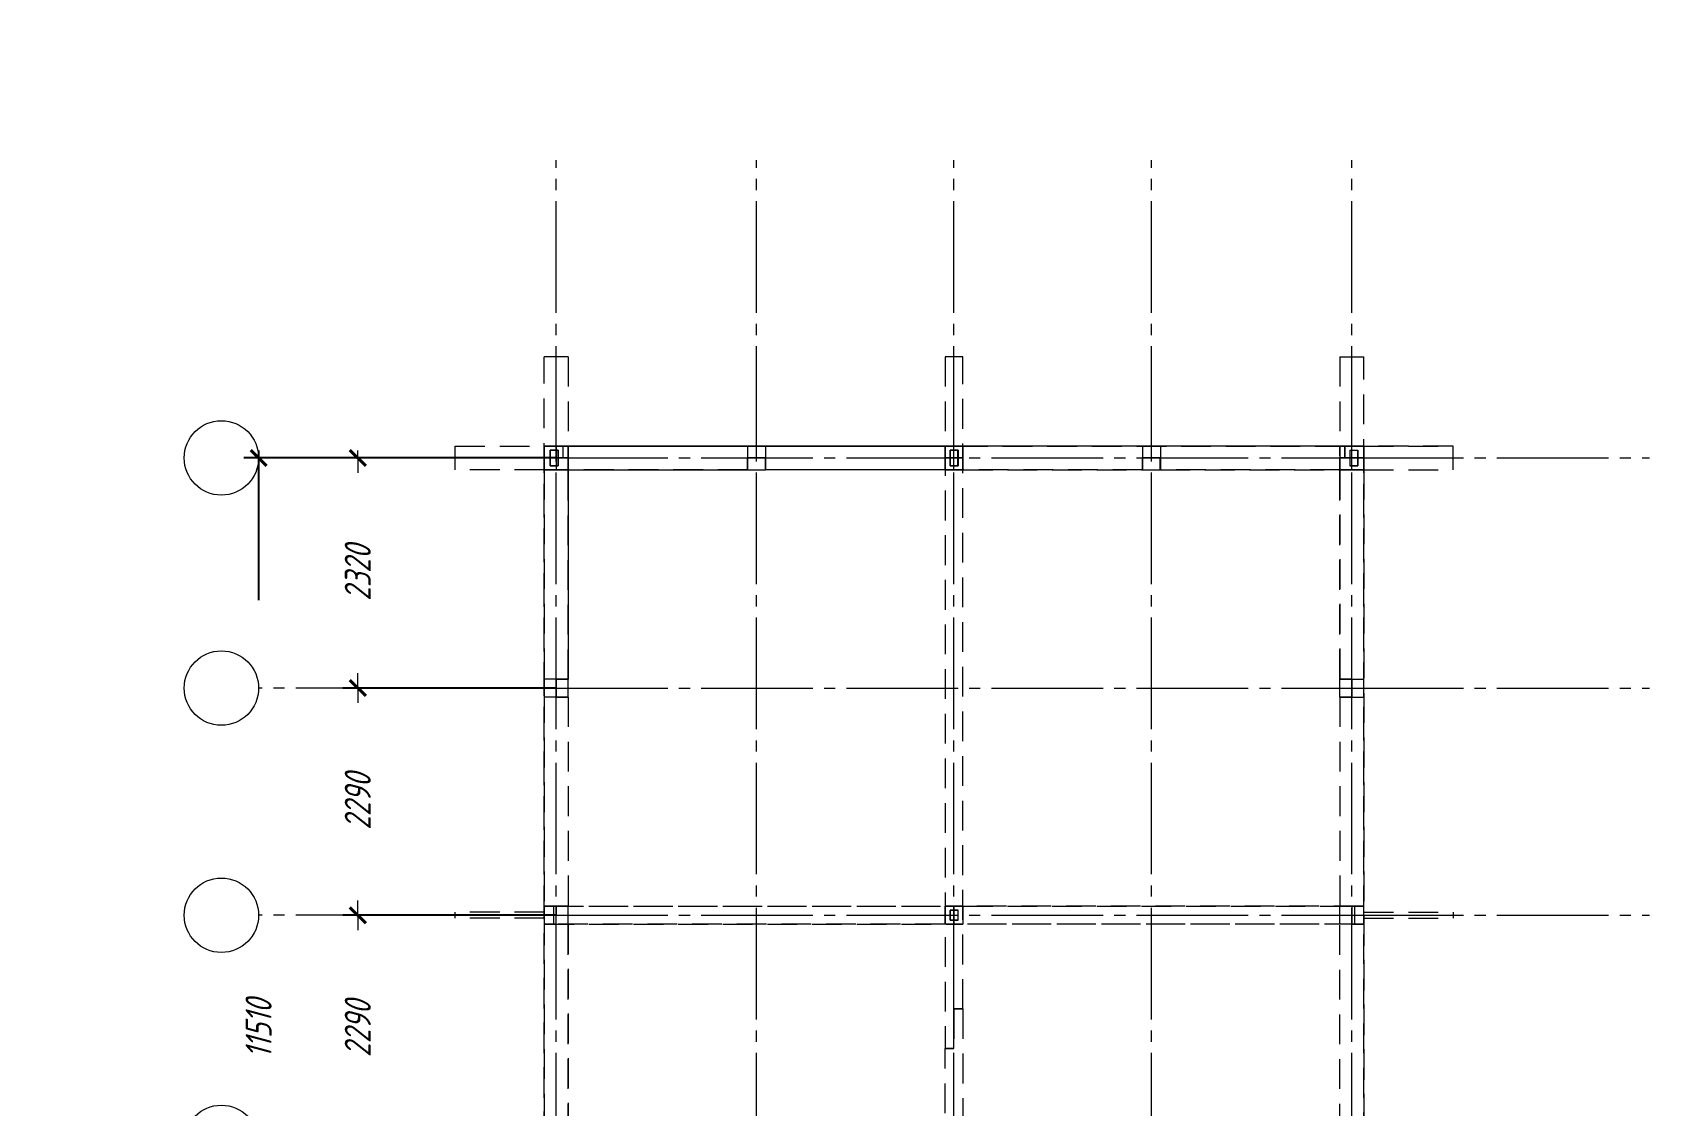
# Model space of a CAD drawing. Header units: millimetres. Extents: x 0 to 7980, y 0 to 297.
# Drawn here: x 2992.9 to 3211.8, y 152.8 to 297 of the extents above; entities that cross this region are included whole.
import ezdxf

# ---------------------------------------------------------------- set-up
doc = ezdxf.new("R2010")
doc.units = ezdxf.units.MM
for name, pattern in [('K5LT_AXLED', [19.5, 15, -1.5, 1.5, -1.5]), ('K5LT_BASIC', [0]), ('K5LT_DASHED', [6, 4, -2]), ('K5LT_THIN', [0])]:
    doc.linetypes.add(name, pattern=pattern)
doc.layers.add('Системный слой', color=7, linetype='Continuous')
doc.styles.add('KDIMTEXTSTYLE', font='GOST_AU.SHX', dxfattribs={"width": 0.96, "oblique": 15, "height": 5})
doc.styles.add('KTEXTSTYLE', font='GOST_AU.SHX', dxfattribs={"width": 0.96, "height": 5})
doc.dimstyles.new('KDIMSTYLE (0.01)', dxfattribs={"dimtxt": 5, "dimasz": 1, "dimexe": 2, "dimexo": 0, "dimgap": 1, "dimtad": 1, "dimlfac": 75, "dimtxsty": 'KDIMTEXTSTYLE', "dimsah": 1, "dimcen": 0, "dimdle": 1, "dimadec": 0, "dimazin": 0, "dimtfac": 0.667, "dimtmove": 0, "dimatfit": 3, "dimfxl": 0, "dimtvp": 1, "dimtolj": 1, "dimtzin": 0, "dimarcsym": 0})

# ---------------------------------------------------------------- blocks, each defined once
blk = doc.blocks.new('U80')
at = {"layer": 'Системный слой', "color": 30, "linetype": 'K5LT_AXLED', "lineweight": 18}
for p, q in [((3043.23, 147.83), (3023.23, 147.83)), ((3063.23, 147.83), (3043.23, 147.83)), ((3063.23, 147.83), (3170.16, 147.83)), ((3170.16, 147.83), (3210.16, 147.83))]:
    blk.add_line(p, q, dxfattribs=at)
at = {"layer": 'Системный слой', "color": 7, "linetype": 'K5LT_THIN', "lineweight": 18}
blk.add_arc((3018.23, 147.83), 5, 0, 360, dxfattribs=at)
blk = doc.blocks.new('U81')
at = {"layer": 'Системный слой', "color": 30, "linetype": 'K5LT_AXLED', "lineweight": 18}
for p, q in [((3043.23, 178.36), (3023.23, 178.36)), ((3063.23, 178.36), (3043.23, 178.36)), ((3063.23, 178.36), (3170.16, 178.36)), ((3170.16, 178.36), (3210.16, 178.36))]:
    blk.add_line(p, q, dxfattribs=at)
at = {"layer": 'Системный слой', "color": 7, "linetype": 'K5LT_THIN', "lineweight": 18}
blk.add_arc((3018.23, 178.36), 5, 0, 360, dxfattribs=at)
blk = doc.blocks.new('U82')
at = {"layer": 'Системный слой', "color": 30, "linetype": 'K5LT_AXLED', "lineweight": 18}
for p, q in [((3043.23, 208.89), (3023.23, 208.89)), ((3063.23, 208.89), (3043.23, 208.89)), ((3063.23, 208.89), (3170.16, 208.89)), ((3170.16, 208.89), (3210.16, 208.89))]:
    blk.add_line(p, q, dxfattribs=at)
at = {"layer": 'Системный слой', "color": 7, "linetype": 'K5LT_THIN', "lineweight": 18}
blk.add_arc((3018.23, 208.89), 5, 0, 360, dxfattribs=at)
blk = doc.blocks.new('U83')
at = {"layer": 'Системный слой', "color": 30, "linetype": 'K5LT_AXLED', "lineweight": 18}
for p, q in [((3043.23, 239.83), (3023.23, 239.83)), ((3063.23, 239.83), (3043.23, 239.83)), ((3063.23, 239.83), (3170.16, 239.83)), ((3170.16, 239.83), (3210.16, 239.83))]:
    blk.add_line(p, q, dxfattribs=at)
at = {"layer": 'Системный слой', "color": 7, "linetype": 'K5LT_THIN', "lineweight": 18}
blk.add_arc((3018.23, 239.83), 5, 0, 360, dxfattribs=at)
blk = doc.blocks.new('U84')
at = {"layer": 'Системный слой', "color": 30, "linetype": 'K5LT_AXLED', "lineweight": 18}
for p, q in [((3063.23, 239.83), (3063.23, 279.83)), ((3063.23, 86.36), (3063.23, 239.83)), ((3063.23, 86.36), (3063.23, 66.36)), ((3063.23, 66.36), (3063.23, 46.36))]:
    blk.add_line(p, q, dxfattribs=at)
at = {"layer": 'Системный слой', "color": 7, "linetype": 'K5LT_THIN', "lineweight": 18}
blk.add_arc((3063.23, 41.36), 5, 0, 360, dxfattribs=at)
blk = doc.blocks.new('U85')
at = {"layer": 'Системный слой', "color": 30, "linetype": 'K5LT_AXLED', "lineweight": 18}
for p, q in [((3090.16, 239.83), (3090.16, 279.83)), ((3090.16, 86.36), (3090.16, 239.83)), ((3090.16, 86.36), (3090.16, 66.36)), ((3090.16, 66.36), (3090.16, 46.36))]:
    blk.add_line(p, q, dxfattribs=at)
at = {"layer": 'Системный слой', "color": 7, "linetype": 'K5LT_THIN', "lineweight": 18}
blk.add_arc((3090.16, 41.36), 5, 0, 360, dxfattribs=at)
blk = doc.blocks.new('U86')
at = {"layer": 'Системный слой', "color": 30, "linetype": 'K5LT_AXLED', "lineweight": 18}
for p, q in [((3116.69, 239.83), (3116.69, 279.83)), ((3116.69, 86.36), (3116.69, 239.83)), ((3116.69, 86.36), (3116.69, 66.36)), ((3116.69, 66.36), (3116.69, 46.36))]:
    blk.add_line(p, q, dxfattribs=at)
at = {"layer": 'Системный слой', "color": 7, "linetype": 'K5LT_THIN', "lineweight": 18}
blk.add_arc((3116.69, 41.36), 5, 0, 360, dxfattribs=at)
blk = doc.blocks.new('U87')
at = {"layer": 'Системный слой', "color": 30, "linetype": 'K5LT_AXLED', "lineweight": 18}
for p, q in [((3143.23, 239.83), (3143.23, 279.83)), ((3143.23, 86.36), (3143.23, 239.83)), ((3143.23, 86.36), (3143.23, 66.36)), ((3143.23, 66.36), (3143.23, 46.36))]:
    blk.add_line(p, q, dxfattribs=at)
at = {"layer": 'Системный слой', "color": 7, "linetype": 'K5LT_THIN', "lineweight": 18}
blk.add_arc((3143.23, 41.36), 5, 0, 360, dxfattribs=at)
blk = doc.blocks.new('U88')
at = {"layer": 'Системный слой', "color": 30, "linetype": 'K5LT_AXLED', "lineweight": 18}
for p, q in [((3170.16, 239.83), (3170.16, 279.83)), ((3170.16, 86.36), (3170.16, 239.83)), ((3170.16, 86.36), (3170.16, 66.36)), ((3170.16, 66.36), (3170.16, 46.36))]:
    blk.add_line(p, q, dxfattribs=at)
at = {"layer": 'Системный слой', "color": 7, "linetype": 'K5LT_THIN', "lineweight": 18}
blk.add_arc((3170.16, 41.36), 5, 0, 360, dxfattribs=at)
blk = doc.blocks.new('U77')
at = {"layer": 'Системный слой'}
for name in ['U84', 'U85', 'U86', 'U87', 'U88', 'U83', 'U82', 'U81', 'U80']:
    blk.add_blockref(name, (0, 0), dxfattribs=at)
blk = doc.blocks.new('U89')
at = {"layer": 'Системный слой', "color": 7, "linetype": 'K5LT_DASHED', "lineweight": 18}
for p, q in [((3064.82, 241.43), (3061.62, 241.43)), ((3061.62, 241.43), (3061.62, 238.23)), ((3171.76, 241.43), (3061.62, 241.43)), ((3064.82, 241.43), (3061.62, 241.43)), ((3061.62, 238.23), (3061.62, 241.43)), ((3061.62, 178.36), (3061.62, 241.43)), ((3062.42, 240.89), (3062.42, 238.76)), ((3062.42, 240.89), (3063.49, 240.89)), ((3063.49, 240.89), (3063.49, 238.76)), ((3064.82, 238.23), (3064.82, 241.43)), ((3168.56, 241.43), (3064.82, 241.43)), ((3064.82, 238.23), (3064.82, 241.43)), ((3064.82, 241.43), (3064.82, 210.09)), ((3116.16, 238.76), (3116.16, 240.89)), ((3116.16, 240.89), (3117.22, 240.89)), ((3117.22, 238.76), (3117.22, 240.89)), ((3168.56, 241.43), (3168.56, 238.23)), ((3168.56, 241.43), (3171.76, 241.43)), ((3168.56, 210.09), (3168.56, 241.43)), ((3168.56, 241.43), (3171.76, 241.43)), ((3168.56, 241.43), (3168.56, 238.23)), ((3169.89, 240.89), (3170.96, 240.89)), ((3169.89, 240.89), (3169.89, 238.76)), ((3170.96, 240.89), (3170.96, 238.76)), ((3171.76, 241.43), (3171.76, 238.23)), ((3171.76, 238.23), (3171.76, 241.43)), ((3171.76, 147.83), (3171.76, 241.43)), ((3063.49, 238.76), (3062.42, 238.76)), ((3088.96, 238.23), (3088.96, 239.83)), ((3091.36, 239.83), (3088.96, 239.83)), ((3091.36, 238.23), (3091.36, 239.83)), ((3117.22, 238.76), (3116.16, 238.76)), ((3142.02, 238.23), (3142.02, 239.83)), ((3144.42, 239.83), (3142.02, 239.83)), ((3144.42, 238.23), (3144.42, 239.83)), ((3170.96, 238.76), (3169.89, 238.76)), ((3064.82, 238.23), (3061.62, 238.23)), ((3061.62, 238.23), (3088.96, 238.23)), ((3064.82, 238.23), (3061.62, 238.23)), ((3061.62, 238.23), (3061.62, 178.36)), ((3088.96, 238.23), (3064.82, 238.23)), ((3064.82, 210.09), (3064.82, 238.23)), ((3142.02, 238.23), (3091.36, 238.23)), ((3144.42, 238.23), (3171.76, 238.23)), ((3168.56, 238.23), (3144.42, 238.23)), ((3168.56, 238.23), (3171.76, 238.23)), ((3168.56, 210.09), (3168.56, 238.23)), ((3168.56, 238.23), (3171.76, 238.23)), ((3171.76, 238.23), (3171.76, 147.83)), ((3064.82, 210.09), (3063.22, 210.09)), ((3063.22, 210.09), (3063.22, 207.69)), ((3170.16, 210.09), (3168.56, 210.09)), ((3170.16, 207.69), (3170.16, 210.09)), ((3064.82, 207.69), (3063.22, 207.69)), ((3064.82, 207.69), (3064.82, 179.56)), ((3170.16, 207.69), (3168.56, 207.69)), ((3168.56, 207.69), (3168.56, 179.56)), ((3064.82, 179.56), (3063.22, 179.56)), ((3063.22, 179.56), (3063.22, 178.36)), ((3170.16, 179.56), (3168.56, 179.56)), ((3170.16, 179.56), (3170.16, 177.16)), ((3063.22, 178.36), (3061.62, 178.36)), ((3061.62, 87.96), (3061.62, 178.36)), ((3061.62, 178.36), (3061.62, 84.76)), ((3063.22, 178.36), (3061.62, 178.36)), ((3063.22, 177.16), (3063.22, 178.36)), ((3063.22, 177.16), (3064.82, 177.16)), ((3064.82, 149.03), (3064.82, 177.16)), ((3170.16, 177.16), (3168.56, 177.16)), ((3168.56, 149.03), (3168.56, 177.16))]:
    blk.add_line(p, q, dxfattribs=at)
blk = doc.blocks.new('U90')
at = {"layer": 'Системный слой', "color": 7, "linetype": 'K5LT_DASHED', "lineweight": 18}
for p, q in [((3061.63, 241.43), (3064.83, 241.43)), ((3061.63, 241.43), (3061.63, 238.23)), ((3062.43, 238.76), (3062.43, 240.89)), ((3063.49, 240.89), (3062.43, 240.89)), ((3063.49, 238.76), (3063.49, 240.89)), ((3064.15, 239.83), (3064.15, 241.43)), ((3064.83, 241.43), (3064.15, 241.43)), ((3064.83, 239.83), (3064.83, 241.43)), ((3064.83, 241.43), (3064.83, 238.23)), ((3091.36, 241.43), (3088.96, 241.43)), ((3088.96, 241.43), (3088.96, 239.83)), ((3091.36, 241.43), (3091.36, 239.83)), ((3117.89, 241.43), (3115.49, 241.43)), ((3115.49, 241.43), (3115.49, 238.23)), ((3115.49, 241.43), (3115.49, 239.83)), ((3116.16, 240.89), (3116.16, 238.76)), ((3116.16, 240.89), (3117.23, 240.89)), ((3117.23, 240.89), (3117.23, 238.76)), ((3117.89, 241.43), (3117.89, 238.23)), ((3117.89, 241.43), (3117.89, 239.83)), ((3144.43, 241.43), (3142.03, 241.43)), ((3142.03, 241.43), (3142.03, 239.83)), ((3144.43, 241.43), (3144.43, 239.83)), ((3168.56, 241.43), (3169.24, 241.43)), ((3168.56, 241.43), (3168.56, 239.83)), ((3168.56, 241.43), (3168.56, 238.23)), ((3168.56, 241.43), (3171.76, 241.43)), ((3169.24, 241.43), (3169.24, 239.83)), ((3169.89, 240.89), (3169.89, 238.76)), ((3169.89, 240.89), (3170.96, 240.89)), ((3170.96, 238.76), (3170.96, 240.89)), ((3171.76, 241.43), (3171.76, 238.23)), ((3063.23, 239.83), (3061.63, 239.83)), ((3061.63, 239.83), (3061.63, 238.23)), ((3061.63, 239.83), (3064.83, 239.83)), ((3062.43, 238.76), (3063.49, 238.76)), ((3064.83, 239.83), (3063.23, 239.83)), ((3063.23, 239.83), (3063.23, 238.23)), ((3064.83, 239.83), (3064.15, 239.83)), ((3064.83, 239.83), (3064.83, 238.23)), ((3091.36, 239.83), (3088.96, 239.83)), ((3088.96, 239.83), (3088.96, 238.23)), ((3091.36, 239.83), (3091.36, 238.23)), ((3117.89, 239.83), (3115.49, 239.83)), ((3116.16, 238.76), (3117.23, 238.76)), ((3142.03, 239.83), (3144.43, 239.83)), ((3142.03, 239.83), (3142.03, 238.23)), ((3144.43, 239.83), (3144.43, 238.23)), ((3169.24, 239.83), (3168.56, 239.83)), ((3168.56, 239.83), (3170.16, 239.83)), ((3168.56, 239.83), (3171.76, 239.83)), ((3168.56, 239.83), (3168.56, 238.23)), ((3169.89, 238.76), (3170.96, 238.76)), ((3170.16, 238.23), (3170.16, 239.83)), ((3170.16, 239.83), (3171.76, 239.83)), ((3171.76, 238.23), (3171.76, 239.83)), ((3061.63, 238.23), (3063.23, 238.23)), ((3061.63, 238.23), (3064.83, 238.23)), ((3088.96, 238.23), (3091.36, 238.23)), ((3117.89, 238.23), (3115.49, 238.23)), ((3142.03, 238.23), (3144.43, 238.23)), ((3171.76, 238.23), (3168.56, 238.23)), ((3171.76, 238.23), (3170.16, 238.23)), ((3063.23, 210.09), (3061.63, 210.09)), ((3061.63, 210.09), (3061.63, 207.69)), ((3063.23, 207.69), (3063.23, 210.09)), ((3063.23, 210.09), (3064.83, 210.09)), ((3064.83, 207.69), (3064.83, 210.09)), ((3170.16, 210.09), (3168.56, 210.09)), ((3168.56, 207.69), (3168.56, 210.09)), ((3170.16, 210.09), (3170.16, 207.69)), ((3170.16, 210.09), (3171.76, 210.09)), ((3171.76, 207.69), (3171.76, 210.09)), ((3063.23, 207.69), (3061.63, 207.69)), ((3063.23, 207.69), (3064.83, 207.69)), ((3170.16, 207.69), (3168.56, 207.69)), ((3170.16, 207.69), (3171.76, 207.69)), ((3063.23, 179.56), (3061.63, 179.56)), ((3061.63, 179.56), (3061.63, 177.16)), ((3063.23, 177.16), (3063.23, 179.56)), ((3063.23, 179.56), (3064.83, 179.56)), ((3064.83, 177.16), (3064.83, 179.56)), ((3117.89, 179.56), (3115.49, 179.56)), ((3115.49, 179.56), (3115.49, 177.16)), ((3117.89, 179.56), (3117.89, 177.16)), ((3170.16, 179.56), (3168.56, 179.56)), ((3168.56, 177.16), (3168.56, 179.56)), ((3170.16, 179.56), (3170.16, 177.16)), ((3170.16, 179.56), (3171.76, 179.56)), ((3171.76, 177.16), (3171.76, 179.56)), ((3116.16, 177.69), (3116.16, 179.03)), ((3116.16, 179.03), (3117.23, 179.03)), ((3116.16, 177.69), (3117.23, 177.69)), ((3117.23, 177.69), (3117.23, 179.03)), ((3063.23, 177.16), (3061.63, 177.16)), ((3063.23, 177.16), (3064.83, 177.16)), ((3117.89, 177.16), (3115.49, 177.16)), ((3170.16, 177.16), (3168.56, 177.16)), ((3170.16, 177.16), (3171.76, 177.16))]:
    blk.add_line(p, q, dxfattribs=at)
blk = doc.blocks.new('U91')
at = {"layer": 'Системный слой', "color": 7, "linetype": 'K5LT_DASHED', "lineweight": 18}
for p, q in [((3063.23, 239.83), (3063.23, 241.43)), ((3063.23, 241.43), (3170.16, 241.43)), ((3170.16, 239.83), (3170.16, 241.43)), ((3063.23, 239.83), (3064.83, 239.83)), ((3064.83, 238.23), (3064.83, 239.83)), ((3088.96, 238.23), (3088.96, 239.83)), ((3088.96, 239.83), (3091.36, 239.83)), ((3091.36, 238.23), (3091.36, 239.83)), ((3115.49, 238.23), (3115.49, 239.83)), ((3115.49, 239.83), (3117.89, 239.83)), ((3117.89, 238.23), (3117.89, 239.83)), ((3142.03, 238.23), (3142.03, 239.83)), ((3142.03, 239.83), (3144.43, 239.83)), ((3144.43, 238.23), (3144.43, 239.83)), ((3168.56, 238.23), (3168.56, 239.83)), ((3170.16, 239.83), (3168.56, 239.83)), ((3088.96, 238.23), (3064.83, 238.23)), ((3115.49, 238.23), (3091.36, 238.23)), ((3142.03, 238.23), (3117.89, 238.23)), ((3144.43, 238.23), (3168.56, 238.23))]:
    blk.add_line(p, q, dxfattribs=at)
blk = doc.blocks.new('U92')
at = {"layer": 'Системный слой', "color": 7, "linetype": 'K5LT_DASHED', "lineweight": 18}
for p, q in [((3064.83, 253.43), (3061.63, 253.43)), ((3061.63, 147.83), (3061.63, 253.43)), ((3064.83, 253.43), (3064.83, 241.43)), ((3117.89, 253.43), (3115.49, 253.43)), ((3115.49, 253.43), (3115.49, 160.43)), ((3117.89, 165.76), (3117.89, 253.43)), ((3168.56, 253.43), (3168.56, 241.43)), ((3168.56, 253.43), (3171.76, 253.43)), ((3171.76, 178.36), (3171.76, 253.43)), ((3063.23, 241.43), (3064.83, 241.43)), ((3063.23, 241.43), (3063.23, 238.23)), ((3117.23, 240.89), (3116.16, 240.89)), ((3116.16, 240.89), (3116.16, 238.76)), ((3117.23, 238.76), (3117.23, 240.89)), ((3168.56, 241.43), (3170.16, 241.43)), ((3170.16, 238.23), (3170.16, 241.43)), ((3117.23, 238.76), (3116.16, 238.76)), ((3063.23, 238.23), (3064.83, 238.23)), ((3064.83, 238.23), (3064.83, 210.09)), ((3168.56, 238.23), (3168.56, 210.09)), ((3168.56, 238.23), (3170.16, 238.23)), ((3063.23, 210.09), (3064.83, 210.09)), ((3063.23, 210.09), (3063.23, 207.69)), ((3168.56, 210.09), (3170.16, 210.09)), ((3170.16, 207.69), (3170.16, 210.09)), ((3063.23, 207.69), (3064.83, 207.69)), ((3064.83, 207.69), (3064.83, 179.56)), ((3168.56, 207.69), (3170.16, 207.69)), ((3168.56, 207.69), (3168.56, 179.56)), ((3063.23, 177.16), (3063.23, 179.56)), ((3063.23, 179.56), (3064.83, 179.56)), ((3168.56, 179.56), (3170.16, 179.56)), ((3170.16, 179.56), (3170.16, 178.36)), ((3117.23, 179.03), (3116.16, 179.03)), ((3116.16, 179.03), (3116.16, 177.69)), ((3117.23, 177.69), (3116.16, 177.69)), ((3117.23, 177.69), (3117.23, 179.03)), ((3170.16, 178.36), (3171.76, 178.36)), ((3170.16, 177.16), (3170.16, 178.36)), ((3170.16, 178.36), (3171.76, 178.36)), ((3171.76, 178.36), (3171.76, 72.76)), ((3063.23, 177.16), (3064.83, 177.16)), ((3064.83, 177.16), (3064.83, 149.03)), ((3170.16, 177.16), (3168.56, 177.16)), ((3168.56, 149.03), (3168.56, 177.16)), ((3117.89, 165.76), (3116.69, 165.76)), ((3116.69, 160.43), (3116.69, 165.76)), ((3116.69, 165.76), (3117.89, 165.76)), ((3116.69, 165.76), (3116.69, 160.43)), ((3117.89, 165.76), (3117.89, 85.75)), ((3115.49, 85.75), (3115.49, 160.43)), ((3115.49, 160.43), (3116.69, 160.43)), ((3116.69, 160.43), (3115.49, 160.43))]:
    blk.add_line(p, q, dxfattribs=at)
blk = doc.blocks.new('U93')
at = {"layer": 'Системный слой', "color": 7, "linetype": 'K5LT_DASHED', "lineweight": 18}
for p, q in [((3049.63, 238.23), (3049.63, 241.43)), ((3049.63, 241.43), (3061.63, 241.43)), ((3049.63, 241.43), (3116.69, 241.43)), ((3061.63, 239.83), (3061.63, 241.43)), ((3061.63, 238.23), (3061.63, 241.43)), ((3064.15, 241.43), (3061.63, 241.43)), ((3064.15, 239.83), (3064.15, 241.43)), ((3064.15, 241.43), (3115.49, 241.43)), ((3115.49, 238.23), (3115.49, 241.43)), ((3116.69, 241.43), (3115.49, 241.43)), ((3116.69, 238.23), (3116.69, 241.43)), ((3116.69, 238.23), (3116.69, 241.43)), ((3183.76, 241.43), (3116.69, 241.43)), ((3116.69, 241.43), (3117.89, 241.43)), ((3117.89, 238.23), (3117.89, 241.43)), ((3169.24, 241.43), (3117.89, 241.43)), ((3171.76, 241.43), (3169.24, 241.43)), ((3169.24, 239.83), (3169.24, 241.43)), ((3171.76, 239.83), (3171.76, 241.43)), ((3171.76, 241.43), (3171.76, 238.23)), ((3171.76, 241.43), (3183.76, 241.43)), ((3183.76, 238.23), (3183.76, 241.43)), ((3061.63, 239.83), (3061.63, 238.23)), ((3061.63, 239.83), (3064.83, 239.83)), ((3061.63, 239.83), (3064.15, 239.83)), ((3064.15, 239.83), (3064.83, 239.83)), ((3064.83, 239.83), (3064.83, 238.23)), ((3088.96, 239.83), (3088.96, 238.23)), ((3088.96, 239.83), (3091.36, 239.83)), ((3091.36, 239.83), (3091.36, 238.23)), ((3144.43, 239.83), (3142.03, 239.83)), ((3142.03, 239.83), (3142.03, 238.23)), ((3144.43, 239.83), (3144.43, 238.23)), ((3171.76, 239.83), (3168.56, 239.83)), ((3168.56, 239.83), (3169.24, 239.83)), ((3168.56, 239.83), (3168.56, 238.23)), ((3171.76, 239.83), (3169.24, 239.83)), ((3171.76, 238.23), (3171.76, 239.83)), ((3061.63, 238.23), (3049.63, 238.23)), ((3064.83, 238.23), (3088.96, 238.23)), ((3115.49, 238.23), (3091.36, 238.23)), ((3116.69, 238.23), (3091.36, 238.23)), ((3115.49, 238.23), (3116.69, 238.23)), ((3142.03, 238.23), (3116.69, 238.23)), ((3116.69, 238.23), (3117.89, 238.23)), ((3117.89, 238.23), (3142.03, 238.23)), ((3168.56, 238.23), (3144.43, 238.23)), ((3171.76, 238.23), (3183.76, 238.23)), ((3062.89, 179.56), (3061.63, 179.56)), ((3061.63, 178.76), (3061.63, 179.56)), ((3061.63, 179.56), (3116.69, 179.56)), ((3062.89, 177.16), (3062.89, 179.56)), ((3062.89, 179.56), (3115.49, 179.56)), ((3115.49, 177.16), (3115.49, 179.56)), ((3116.69, 179.56), (3115.49, 179.56)), ((3116.69, 179.56), (3116.69, 177.16)), ((3171.76, 179.56), (3116.69, 179.56)), ((3116.69, 177.16), (3116.69, 179.56)), ((3116.69, 179.56), (3117.89, 179.56)), ((3117.89, 179.56), (3170.5, 179.56)), ((3117.89, 179.56), (3117.89, 177.16)), ((3170.5, 179.56), (3170.5, 177.16)), ((3170.5, 179.56), (3171.76, 179.56)), ((3171.76, 178.76), (3171.76, 179.56)), ((3061.63, 178.76), (3049.63, 178.76)), ((3049.63, 177.96), (3049.63, 178.76)), ((3061.63, 177.96), (3049.63, 177.96)), ((3061.63, 178.76), (3061.63, 177.96)), ((3061.63, 177.96), (3061.63, 177.16)), ((3171.76, 177.96), (3171.76, 178.76)), ((3171.76, 178.76), (3183.76, 178.76)), ((3171.76, 177.96), (3183.76, 177.96)), ((3171.76, 177.96), (3171.76, 177.16)), ((3183.76, 178.76), (3183.76, 177.96)), ((3062.89, 177.16), (3061.63, 177.16)), ((3061.63, 177.16), (3116.69, 177.16)), ((3115.49, 177.16), (3062.89, 177.16)), ((3116.69, 177.16), (3115.49, 177.16)), ((3171.76, 177.16), (3116.69, 177.16)), ((3116.69, 177.16), (3117.89, 177.16)), ((3170.5, 177.16), (3117.89, 177.16)), ((3170.5, 177.16), (3171.76, 177.16))]:
    blk.add_line(p, q, dxfattribs=at)
blk = doc.blocks.new('KDIMARROW_03')
at = {"layer": 'Системный слой', "color": 0, "linetype": 'K5LT_BASIC', "lineweight": 40}
blk.add_line((-1.06, -1.06), (1.06, 1.06), dxfattribs=at)
at = {"layer": 'Системный слой', "color": 0, "linetype": 'K5LT_THIN', "lineweight": 18}
for q in [(-1, 0), (2, 0)]:
    blk.add_line((0, 0), q, dxfattribs=at)

msp = doc.modelspace()

# ---------------------------------------------------------------- block references
at = {"layer": 'Системный слой'}
for name in ['U77', 'U92', 'U93', 'U89', 'U90', 'U91']:
    msp.add_blockref(name, (0, 0), dxfattribs=at)

# ---------------------------------------------------------------- dimensions: what is measured, and where the dimension line sits
at = {"layer": 'Системный слой', "color": 7}
for base, p1, p2, location in [((3023.22749, 86.36096), (3063.22749, 239.82762), (3063.22749, 86.36096), (3023.22749, 163.09429)), ((3036.56082, 208.89429), (3063.22749, 239.82762), (3063.22749, 208.89429), (3036.56082, 224.36096)), ((3036.56082, 178.36096), (3063.22749, 208.89429), (3063.22749, 178.36096), (3036.56082, 193.62762)), ((3036.56082, 147.82762), (3063.22749, 178.36096), (3063.22749, 147.82762), (3036.56082, 163.09429))]:
    msp.add_linear_dim(base=base, p1=p1, p2=p2, angle=90, location=location, dimstyle='KDIMSTYLE (0.01)', override={"dimexo": 0, "dimpost": '\\H3.5;\\W0.965;\\Q15;<>', "dimblk1": 'KDIMARROW_03', "dimblk2": 'KDIMARROW_03', "dimse1": 0, "dimse2": 0, "dimclrt": 7, "dimtolj": 1}, dxfattribs=at).render()

doc.saveas('drawing.dxf')
